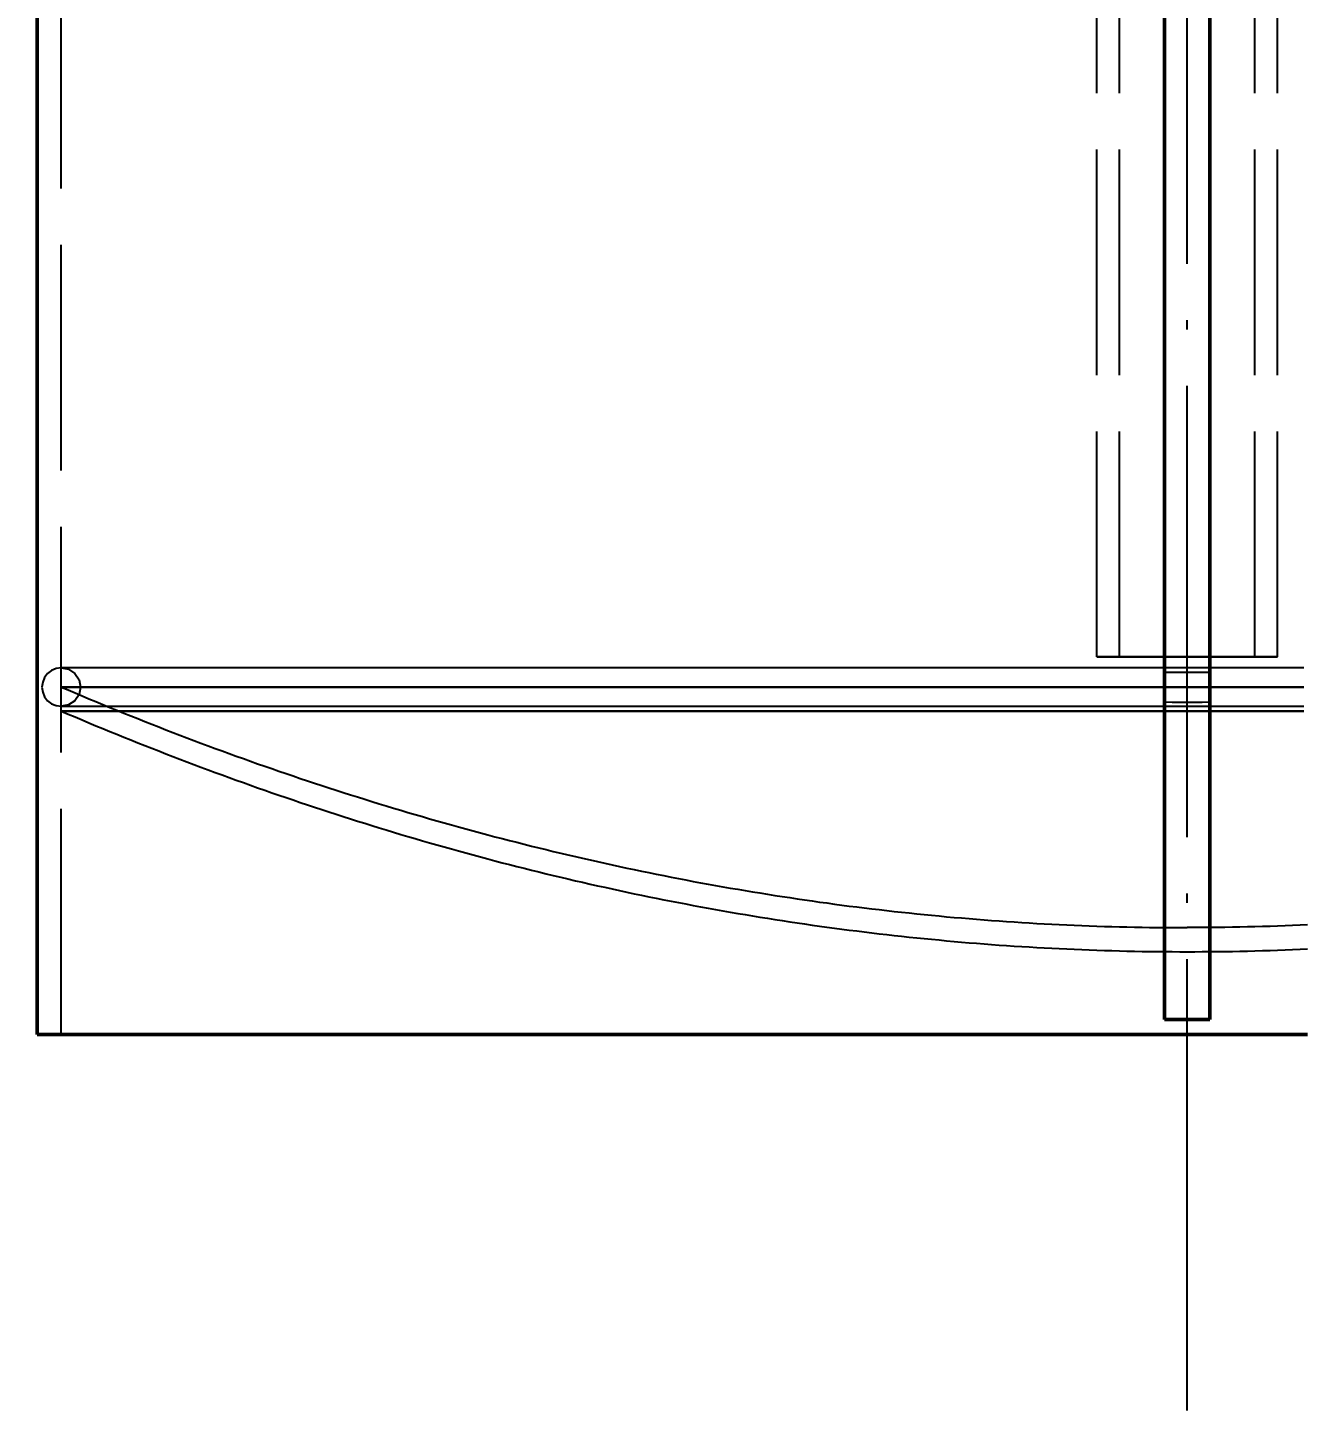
# Model space of a CAD drawing. Header units: millimetres. Extents: x 0 to 420, y 0 to 297.
# Drawn here: x 69.07 to 86.02, y 166 to 184.39 of the extents above; entities that cross this region are included whole.
import ezdxf

# ---------------------------------------------------------------- set-up
doc = ezdxf.new("R2010")
doc.units = ezdxf.units.MM
doc.linetypes.add('ISO02-TRAZOS', pattern=[3.75, 3, -0.75])
doc.linetypes.add('ISO04-TRAZO-PUNTO', pattern=[7.625, 6, -0.75, 0.125, -0.75])
for name, color, linetype, lineweight in [('01-VISIBLE', 7, 'CONTINUOUS', 50), ('02-OCULTA', 4, 'ISO02-TRAZOS', 25), ('03-EJE', 1, 'ISO04-TRAZO-PUNTO', 25), ('04-COTA', 3, 'CONTINUOUS', 25)]:
    doc.layers.add(name, color=color, linetype=linetype, lineweight=lineweight)
doc.styles.add('ISO3098', font='isocpeur.ttf')
doc.dimstyles.new('FLAMA-ISO', dxfattribs={"dimtxt": 3.5, "dimasz": 3, "dimexe": 2, "dimexo": 1, "dimgap": 1, "dimtad": 1, "dimdec": 1, "dimtxsty": 'ISO3098', "dimcen": 2.5, "dimclrd": 3, "dimclre": 3, "dimclrt": 3, "dimazin": 3, "dimtfac": 1, "dimtmove": 0, "dimatfit": 3, "dimlwd": 25, "dimlwe": 25})

msp = doc.modelspace()

# ---------------------------------------------------------------- linework, layer by layer
at = {"layer": '01-VISIBLE'}
for p, q in [((69.2, 171), (69.2, 192.78)), ((84.2, 171.2), (84.2, 192.78)), ((84.8, 171.2), (84.8, 192.78)), ((84.2, 171.2), (84.8, 171.2))]:
    msp.add_line(p, q, dxfattribs=at)
msp.add_lwpolyline([(69.2, 171), (69.3, 171), (69.4, 171), (69.5, 171), (69.6, 171), (69.7, 171), (69.8, 171), (69.9, 171), (70, 171), (70.1, 171), (70.2, 171), (70.3, 171), (70.4, 171), (70.5, 171), (70.6, 171), (70.7, 171), (70.8, 171), (70.9, 171), (71, 171), (71.1, 171), (71.2, 171), (71.3, 171), (71.4, 171), (71.5, 171), (71.6, 171), (71.7, 171), (71.8, 171), (71.9, 171), (72, 171), (72.1, 171), (72.2, 171), (72.3, 171), (72.4, 171), (72.5, 171), (72.6, 171), (72.7, 171), (72.8, 171), (72.9, 171), (73, 171), (73.1, 171), (73.2, 171), (73.3, 171), (73.4, 171), (73.5, 171), (73.6, 171), (73.7, 171), (73.8, 171), (73.9, 171), (74, 171), (74.1, 171), (74.2, 171), (74.3, 171), (74.4, 171), (74.5, 171), (74.6, 171), (74.7, 171), (74.8, 171), (74.9, 171), (75, 171), (75.1, 171), (75.2, 171), (75.3, 171), (75.4, 171), (75.5, 171), (75.6, 171), (75.7, 171), (75.8, 171), (75.9, 171), (76, 171), (76.1, 171), (76.2, 171), (76.3, 171), (76.4, 171), (76.5, 171), (76.6, 171), (76.7, 171), (76.8, 171), (76.9, 171), (77, 171), (77.1, 171), (77.2, 171), (77.3, 171), (77.4, 171), (77.5, 171), (77.6, 171), (77.7, 171), (77.8, 171), (77.9, 171), (78, 171), (78.1, 171), (78.2, 171), (78.3, 171), (78.4, 171), (78.5, 171), (78.6, 171), (78.7, 171), (78.8, 171), (78.9, 171), (79, 171), (79.1, 171), (79.2, 171), (79.3, 171), (79.4, 171), (79.5, 171), (79.6, 171), (79.7, 171), (79.8, 171), (79.9, 171), (80, 171), (80.1, 171), (80.2, 171), (80.3, 171), (80.4, 171), (80.5, 171), (80.6, 171), (80.7, 171), (80.8, 171), (80.9, 171), (81, 171), (81.1, 171), (81.2, 171), (81.3, 171), (81.4, 171), (81.5, 171), (81.6, 171), (81.7, 171), (81.8, 171), (81.9, 171), (82, 171), (82.1, 171), (82.2, 171), (82.3, 171), (82.4, 171), (82.5, 171), (82.6, 171), (82.7, 171), (82.8, 171), (82.9, 171), (83, 171), (83.1, 171), (83.2, 171), (83.3, 171), (83.4, 171), (83.5, 171), (83.6, 171), (83.7, 171), (83.8, 171), (83.9, 171), (84, 171), (84.1, 171), (84.2, 171), (84.3, 171), (84.4, 171), (84.5, 171), (84.6, 171), (84.7, 171), (84.8, 171), (84.9, 171), (85, 171), (85.1, 171), (85.2, 171), (85.3, 171), (85.4, 171), (85.5, 171), (85.6, 171), (85.7, 171), (85.8, 171), (85.9, 171), (86, 171), (86.1, 171)], dxfattribs=at)
at = {"layer": '02-OCULTA'}
for p, q in [((83.3, 176.02), (83.3, 246.5)), ((83.6, 176.02), (83.6, 246.5)), ((85.4, 176.02), (85.4, 246.5)), ((85.7, 176.02), (85.7, 246.5)), ((69.52, 171), (69.52, 235.289)), ((84.2, 175.818), (84.2, 235.033)), ((84.8, 175.818), (84.8, 235.033)), ((69.52, 175.3), (69.52, 175.62)), ((84.2, 171.2), (84.2, 175.423)), ((84.8, 171.2), (84.8, 175.423)), ((84.2, 171.2), (84.8, 171.2))]:
    msp.add_line(p, q, dxfattribs=at)
for points in [[(85.7, 176.02), (85.6, 176.02), (85.5, 176.02), (85.4, 176.02), (85.3, 176.02), (85.2, 176.02), (85.1, 176.02), (85, 176.02), (84.9, 176.02), (84.8, 176.02), (84.7, 176.02), (84.6, 176.02), (84.5, 176.02), (84.4, 176.02), (84.3, 176.02), (84.2, 176.02), (84.1, 176.02), (84, 176.02), (83.9, 176.02), (83.8, 176.02), (83.7, 176.02), (83.6, 176.02), (83.5, 176.02), (83.4, 176.02), (83.3, 176.02)], [(83.3, 176.02), (83.4, 176.02), (83.5, 176.02), (83.6, 176.02), (83.7, 176.02), (83.8, 176.02), (83.9, 176.02), (84, 176.02), (84.1, 176.02), (84.2, 176.02), (84.3, 176.02), (84.4, 176.02), (84.5, 176.02), (84.6, 176.02), (84.7, 176.02), (84.8, 176.02), (84.9, 176.02), (85, 176.02), (85.1, 176.02), (85.2, 176.02), (85.3, 176.02), (85.4, 176.02), (85.5, 176.02), (85.6, 176.02), (85.7, 176.02)], [(85.4, 176.02), (85.3, 176.02), (85.2, 176.02), (85.1, 176.02), (85, 176.02), (84.9, 176.02), (84.8, 176.02), (84.7, 176.02), (84.6, 176.02), (84.5, 176.02), (84.4, 176.02), (84.3, 176.02), (84.2, 176.02), (84.1, 176.02), (84, 176.02), (83.9, 176.02), (83.8, 176.02), (83.7, 176.02), (83.6, 176.02)], [(83.6, 176.02), (83.7, 176.02), (83.8, 176.02), (83.9, 176.02), (84, 176.02), (84.1, 176.02), (84.2, 176.02), (84.3, 176.02), (84.4, 176.02), (84.5, 176.02), (84.6, 176.02), (84.7, 176.02), (84.8, 176.02), (84.9, 176.02), (85, 176.02), (85.1, 176.02), (85.2, 176.02), (85.3, 176.02), (85.4, 176.02)], [(69.52, 175.876), (69.454, 175.867), (69.392, 175.842), (69.339, 175.801), (69.298, 175.748), (69.273, 175.686), (69.264, 175.62)], [(86.053, 175.876), (85.953, 175.876), (85.853, 175.876), (85.753, 175.876), (85.652, 175.876), (85.552, 175.876), (85.452, 175.876), (85.352, 175.876), (85.252, 175.876), (85.151, 175.876), (85.051, 175.876), (84.951, 175.876), (84.851, 175.876), (84.751, 175.876), (84.65, 175.876), (84.55, 175.876), (84.45, 175.876), (84.35, 175.876), (84.249, 175.876), (84.149, 175.876), (84.049, 175.876), (83.949, 175.876), (83.849, 175.876), (83.748, 175.876), (83.648, 175.876), (83.548, 175.876), (83.448, 175.876), (83.348, 175.876), (83.247, 175.876), (83.147, 175.876), (83.047, 175.876), (82.947, 175.876), (82.847, 175.876), (82.746, 175.876), (82.646, 175.876), (82.546, 175.876), (82.446, 175.876), (82.346, 175.876), (82.245, 175.876), (82.145, 175.876), (82.045, 175.876), (81.945, 175.876), (81.845, 175.876), (81.744, 175.876), (81.644, 175.876), (81.544, 175.876), (81.444, 175.876), (81.344, 175.876), (81.243, 175.876), (81.143, 175.876), (81.043, 175.876), (80.943, 175.876), (80.843, 175.876), (80.742, 175.876), (80.642, 175.876), (80.542, 175.876), (80.442, 175.876), (80.342, 175.876), (80.241, 175.876), (80.141, 175.876), (80.041, 175.876), (79.941, 175.876), (79.841, 175.876), (79.74, 175.876), (79.64, 175.876), (79.54, 175.876), (79.44, 175.876), (79.34, 175.876), (79.239, 175.876), (79.139, 175.876), (79.039, 175.876), (78.939, 175.876), (78.839, 175.876), (78.738, 175.876), (78.638, 175.876), (78.538, 175.876), (78.438, 175.876), (78.338, 175.876), (78.237, 175.876), (78.137, 175.876), (78.037, 175.876), (77.937, 175.876), (77.837, 175.876), (77.736, 175.876), (77.636, 175.876), (77.536, 175.876), (77.436, 175.876), (77.336, 175.876), (77.235, 175.876), (77.135, 175.876), (77.035, 175.876), (76.935, 175.876), (76.835, 175.876), (76.734, 175.876), (76.634, 175.876), (76.534, 175.876), (76.434, 175.876), (76.334, 175.876), (76.233, 175.876), (76.133, 175.876), (76.033, 175.876), (75.933, 175.876), (75.833, 175.876), (75.732, 175.876), (75.632, 175.876), (75.532, 175.876), (75.432, 175.876), (75.332, 175.876), (75.231, 175.876), (75.131, 175.876), (75.031, 175.876), (74.931, 175.876), (74.831, 175.876), (74.73, 175.876), (74.63, 175.876), (74.53, 175.876), (74.43, 175.876), (74.33, 175.876), (74.229, 175.876), (74.129, 175.876), (74.029, 175.876), (73.929, 175.876), (73.829, 175.876), (73.728, 175.876), (73.628, 175.876), (73.528, 175.876), (73.428, 175.876), (73.328, 175.876), (73.227, 175.876), (73.127, 175.876), (73.027, 175.876), (72.927, 175.876), (72.827, 175.876), (72.726, 175.876), (72.626, 175.876), (72.526, 175.876), (72.426, 175.876), (72.326, 175.876), (72.225, 175.876), (72.125, 175.876), (72.025, 175.876), (71.925, 175.876), (71.825, 175.876), (71.724, 175.876), (71.624, 175.876), (71.524, 175.876), (71.424, 175.876), (71.324, 175.876), (71.223, 175.876), (71.123, 175.876), (71.023, 175.876), (70.923, 175.876), (70.823, 175.876), (70.722, 175.876), (70.622, 175.876), (70.522, 175.876), (70.422, 175.876), (70.322, 175.876), (70.221, 175.876), (70.121, 175.876), (70.021, 175.876), (69.921, 175.876), (69.821, 175.876), (69.72, 175.876), (69.62, 175.876), (69.52, 175.876)], [(86.053, 175.876), (85.953, 175.876), (85.853, 175.876), (85.753, 175.876), (85.652, 175.876), (85.552, 175.876), (85.452, 175.876), (85.352, 175.876), (85.252, 175.876), (85.151, 175.876), (85.051, 175.876), (84.951, 175.876), (84.851, 175.876), (84.751, 175.876), (84.65, 175.876), (84.55, 175.876), (84.45, 175.876), (84.35, 175.876), (84.249, 175.876), (84.149, 175.876), (84.049, 175.876), (83.949, 175.876), (83.849, 175.876), (83.748, 175.876), (83.648, 175.876), (83.548, 175.876), (83.448, 175.876), (83.348, 175.876), (83.247, 175.876), (83.147, 175.876), (83.047, 175.876), (82.947, 175.876), (82.847, 175.876), (82.746, 175.876), (82.646, 175.876), (82.546, 175.876), (82.446, 175.876), (82.346, 175.876), (82.245, 175.876), (82.145, 175.876), (82.045, 175.876), (81.945, 175.876), (81.845, 175.876), (81.744, 175.876), (81.644, 175.876), (81.544, 175.876), (81.444, 175.876), (81.344, 175.876), (81.243, 175.876), (81.143, 175.876), (81.043, 175.876), (80.943, 175.876), (80.843, 175.876), (80.742, 175.876), (80.642, 175.876), (80.542, 175.876), (80.442, 175.876), (80.342, 175.876), (80.241, 175.876), (80.141, 175.876), (80.041, 175.876), (79.941, 175.876), (79.841, 175.876), (79.74, 175.876), (79.64, 175.876), (79.54, 175.876), (79.44, 175.876), (79.34, 175.876), (79.239, 175.876), (79.139, 175.876), (79.039, 175.876), (78.939, 175.876), (78.839, 175.876), (78.738, 175.876), (78.638, 175.876), (78.538, 175.876), (78.438, 175.876), (78.338, 175.876), (78.237, 175.876), (78.137, 175.876), (78.037, 175.876), (77.937, 175.876), (77.837, 175.876), (77.736, 175.876), (77.636, 175.876), (77.536, 175.876), (77.436, 175.876), (77.336, 175.876), (77.235, 175.876), (77.135, 175.876), (77.035, 175.876), (76.935, 175.876), (76.835, 175.876), (76.734, 175.876), (76.634, 175.876), (76.534, 175.876), (76.434, 175.876), (76.334, 175.876), (76.233, 175.876), (76.133, 175.876), (76.033, 175.876), (75.933, 175.876), (75.833, 175.876), (75.732, 175.876), (75.632, 175.876), (75.532, 175.876), (75.432, 175.876), (75.332, 175.876), (75.231, 175.876), (75.131, 175.876), (75.031, 175.876), (74.931, 175.876), (74.831, 175.876), (74.73, 175.876), (74.63, 175.876), (74.53, 175.876), (74.43, 175.876), (74.33, 175.876), (74.229, 175.876), (74.129, 175.876), (74.029, 175.876), (73.929, 175.876), (73.829, 175.876), (73.728, 175.876), (73.628, 175.876), (73.528, 175.876), (73.428, 175.876), (73.328, 175.876), (73.227, 175.876), (73.127, 175.876), (73.027, 175.876), (72.927, 175.876), (72.827, 175.876), (72.726, 175.876), (72.626, 175.876), (72.526, 175.876), (72.426, 175.876), (72.326, 175.876), (72.225, 175.876), (72.125, 175.876), (72.025, 175.876), (71.925, 175.876), (71.825, 175.876), (71.724, 175.876), (71.624, 175.876), (71.524, 175.876), (71.424, 175.876), (71.324, 175.876), (71.223, 175.876), (71.123, 175.876), (71.023, 175.876), (70.923, 175.876), (70.823, 175.876), (70.722, 175.876), (70.622, 175.876), (70.522, 175.876), (70.422, 175.876), (70.322, 175.876), (70.221, 175.876), (70.121, 175.876), (70.021, 175.876), (69.921, 175.876), (69.821, 175.876), (69.72, 175.876), (69.62, 175.876), (69.52, 175.876)], [(69.52, 175.876), (69.618, 175.857), (69.701, 175.801), (69.757, 175.718), (69.776, 175.62), (69.757, 175.522), (69.701, 175.439), (69.618, 175.384), (69.52, 175.364)], [(84.2, 175.818), (84.3, 175.819), (84.4, 175.82), (84.5, 175.82), (84.6, 175.82), (84.7, 175.819), (84.8, 175.818)], [(84.2, 175.62), (84.2, 175.653), (84.2, 175.686), (84.2, 175.719), (84.2, 175.752), (84.2, 175.785), (84.2, 175.818)], [(84.8, 175.62), (84.8, 175.653), (84.8, 175.686), (84.8, 175.719), (84.8, 175.752), (84.8, 175.785), (84.8, 175.818)], [(69.264, 175.62), (69.273, 175.554), (69.298, 175.492), (69.339, 175.439), (69.392, 175.398), (69.454, 175.373), (69.52, 175.364)], [(86.053, 175.62), (85.953, 175.62), (85.853, 175.62), (85.753, 175.62), (85.652, 175.62), (85.552, 175.62), (85.452, 175.62), (85.352, 175.62), (85.252, 175.62), (85.151, 175.62), (85.051, 175.62), (84.951, 175.62), (84.851, 175.62), (84.751, 175.62), (84.65, 175.62), (84.55, 175.62), (84.45, 175.62), (84.35, 175.62), (84.249, 175.62), (84.149, 175.62), (84.049, 175.62), (83.949, 175.62), (83.849, 175.62), (83.748, 175.62), (83.648, 175.62), (83.548, 175.62), (83.448, 175.62), (83.348, 175.62), (83.247, 175.62), (83.147, 175.62), (83.047, 175.62), (82.947, 175.62), (82.847, 175.62), (82.746, 175.62), (82.646, 175.62), (82.546, 175.62), (82.446, 175.62), (82.346, 175.62), (82.245, 175.62), (82.145, 175.62), (82.045, 175.62), (81.945, 175.62), (81.845, 175.62), (81.744, 175.62), (81.644, 175.62), (81.544, 175.62), (81.444, 175.62), (81.344, 175.62), (81.243, 175.62), (81.143, 175.62), (81.043, 175.62), (80.943, 175.62), (80.843, 175.62), (80.742, 175.62), (80.642, 175.62), (80.542, 175.62), (80.442, 175.62), (80.342, 175.62), (80.241, 175.62), (80.141, 175.62), (80.041, 175.62), (79.941, 175.62), (79.841, 175.62), (79.74, 175.62), (79.64, 175.62), (79.54, 175.62), (79.44, 175.62), (79.34, 175.62), (79.239, 175.62), (79.139, 175.62), (79.039, 175.62), (78.939, 175.62), (78.839, 175.62), (78.738, 175.62), (78.638, 175.62), (78.538, 175.62), (78.438, 175.62), (78.338, 175.62), (78.237, 175.62), (78.137, 175.62), (78.037, 175.62), (77.937, 175.62), (77.837, 175.62), (77.736, 175.62), (77.636, 175.62), (77.536, 175.62), (77.436, 175.62), (77.336, 175.62), (77.235, 175.62), (77.135, 175.62), (77.035, 175.62), (76.935, 175.62), (76.835, 175.62), (76.734, 175.62), (76.634, 175.62), (76.534, 175.62), (76.434, 175.62), (76.334, 175.62), (76.233, 175.62), (76.133, 175.62), (76.033, 175.62), (75.933, 175.62), (75.833, 175.62), (75.732, 175.62), (75.632, 175.62), (75.532, 175.62), (75.432, 175.62), (75.332, 175.62), (75.231, 175.62), (75.131, 175.62), (75.031, 175.62), (74.931, 175.62), (74.831, 175.62), (74.73, 175.62), (74.63, 175.62), (74.53, 175.62), (74.43, 175.62), (74.33, 175.62), (74.229, 175.62), (74.129, 175.62), (74.029, 175.62), (73.929, 175.62), (73.829, 175.62), (73.728, 175.62), (73.628, 175.62), (73.528, 175.62), (73.428, 175.62), (73.328, 175.62), (73.227, 175.62), (73.127, 175.62), (73.027, 175.62), (72.927, 175.62), (72.827, 175.62), (72.726, 175.62), (72.626, 175.62), (72.526, 175.62), (72.426, 175.62), (72.326, 175.62), (72.225, 175.62), (72.125, 175.62), (72.025, 175.62), (71.925, 175.62), (71.825, 175.62), (71.724, 175.62), (71.624, 175.62), (71.524, 175.62), (71.424, 175.62), (71.324, 175.62), (71.223, 175.62), (71.123, 175.62), (71.023, 175.62), (70.923, 175.62), (70.823, 175.62), (70.722, 175.62), (70.622, 175.62), (70.522, 175.62), (70.422, 175.62), (70.322, 175.62), (70.221, 175.62), (70.121, 175.62), (70.021, 175.62), (69.921, 175.62), (69.821, 175.62), (69.72, 175.62), (69.62, 175.62), (69.52, 175.62)], [(69.52, 175.62), (69.62, 175.62), (69.72, 175.62), (69.821, 175.62), (69.921, 175.62), (70.021, 175.62), (70.121, 175.62), (70.221, 175.62), (70.322, 175.62), (70.422, 175.62), (70.522, 175.62), (70.622, 175.62), (70.722, 175.62), (70.823, 175.62), (70.923, 175.62), (71.023, 175.62), (71.123, 175.62), (71.223, 175.62), (71.324, 175.62), (71.424, 175.62), (71.524, 175.62), (71.624, 175.62), (71.724, 175.62), (71.825, 175.62), (71.925, 175.62), (72.025, 175.62), (72.125, 175.62), (72.225, 175.62), (72.326, 175.62), (72.426, 175.62), (72.526, 175.62), (72.626, 175.62), (72.726, 175.62), (72.827, 175.62), (72.927, 175.62), (73.027, 175.62), (73.127, 175.62), (73.227, 175.62), (73.328, 175.62), (73.428, 175.62), (73.528, 175.62), (73.628, 175.62), (73.728, 175.62), (73.829, 175.62), (73.929, 175.62), (74.029, 175.62), (74.129, 175.62), (74.229, 175.62), (74.33, 175.62), (74.43, 175.62), (74.53, 175.62), (74.63, 175.62), (74.73, 175.62), (74.831, 175.62), (74.931, 175.62), (75.031, 175.62), (75.131, 175.62), (75.231, 175.62), (75.332, 175.62), (75.432, 175.62), (75.532, 175.62), (75.632, 175.62), (75.732, 175.62), (75.833, 175.62), (75.933, 175.62), (76.033, 175.62), (76.133, 175.62), (76.233, 175.62), (76.334, 175.62), (76.434, 175.62), (76.534, 175.62), (76.634, 175.62), (76.734, 175.62), (76.835, 175.62), (76.935, 175.62), (77.035, 175.62), (77.135, 175.62), (77.235, 175.62), (77.336, 175.62), (77.436, 175.62), (77.536, 175.62), (77.636, 175.62), (77.736, 175.62), (77.837, 175.62), (77.937, 175.62), (78.037, 175.62), (78.137, 175.62), (78.237, 175.62), (78.338, 175.62), (78.438, 175.62), (78.538, 175.62), (78.638, 175.62), (78.738, 175.62), (78.839, 175.62), (78.939, 175.62), (79.039, 175.62), (79.139, 175.62), (79.239, 175.62), (79.34, 175.62), (79.44, 175.62), (79.54, 175.62), (79.64, 175.62), (79.74, 175.62), (79.841, 175.62), (79.941, 175.62), (80.041, 175.62), (80.141, 175.62), (80.241, 175.62), (80.342, 175.62), (80.442, 175.62), (80.542, 175.62), (80.642, 175.62), (80.742, 175.62), (80.843, 175.62), (80.943, 175.62), (81.043, 175.62), (81.143, 175.62), (81.243, 175.62), (81.344, 175.62), (81.444, 175.62), (81.544, 175.62), (81.644, 175.62), (81.744, 175.62), (81.845, 175.62), (81.945, 175.62), (82.045, 175.62), (82.145, 175.62), (82.245, 175.62), (82.346, 175.62), (82.446, 175.62), (82.546, 175.62), (82.646, 175.62), (82.746, 175.62), (82.847, 175.62), (82.947, 175.62), (83.047, 175.62), (83.147, 175.62), (83.247, 175.62), (83.348, 175.62), (83.448, 175.62), (83.548, 175.62), (83.648, 175.62), (83.748, 175.62), (83.849, 175.62), (83.949, 175.62), (84.049, 175.62), (84.149, 175.62), (84.249, 175.62), (84.35, 175.62), (84.45, 175.62), (84.55, 175.62), (84.65, 175.62), (84.751, 175.62), (84.851, 175.62), (84.951, 175.62), (85.051, 175.62), (85.151, 175.62), (85.252, 175.62), (85.352, 175.62), (85.452, 175.62), (85.552, 175.62), (85.652, 175.62), (85.753, 175.62), (85.853, 175.62), (85.953, 175.62), (86.053, 175.62)], [(69.52, 175.62), (69.612, 175.581), (69.704, 175.542), (69.797, 175.503), (69.889, 175.464), (69.982, 175.426), (70.074, 175.388), (70.167, 175.35), (70.26, 175.312), (70.352, 175.274), (70.445, 175.237), (70.538, 175.2), (70.631, 175.163), (70.725, 175.126), (70.818, 175.09), (70.911, 175.053), (71.005, 175.017), (71.098, 174.981), (71.192, 174.946), (71.285, 174.91), (71.379, 174.875), (71.473, 174.84), (71.567, 174.805), (71.661, 174.771), (71.755, 174.737), (71.849, 174.702), (71.944, 174.669), (72.038, 174.635), (72.132, 174.601), (72.227, 174.568), (72.321, 174.535), (72.416, 174.503), (72.511, 174.47), (72.606, 174.438), (72.7, 174.406), (72.795, 174.374), (72.89, 174.342), (72.986, 174.311), (73.081, 174.28), (73.176, 174.249), (73.271, 174.218), (73.367, 174.188), (73.462, 174.158), (73.558, 174.128), (73.653, 174.098), (73.749, 174.068), (73.845, 174.039), (73.941, 174.01), (74.037, 173.981), (74.133, 173.953), (74.229, 173.925), (74.325, 173.897), (74.421, 173.869), (74.518, 173.841), (74.614, 173.814), (74.71, 173.787), (74.807, 173.76), (74.903, 173.733), (75, 173.707), (75.097, 173.681), (75.194, 173.655), (75.29, 173.63), (75.387, 173.604), (75.484, 173.579), (75.581, 173.555), (75.678, 173.53), (75.776, 173.506), (75.873, 173.482), (75.97, 173.458), (76.067, 173.434), (76.165, 173.411), (76.262, 173.388), (76.36, 173.365), (76.457, 173.343), (76.555, 173.32), (76.653, 173.298), (76.75, 173.277), (76.848, 173.255), (76.946, 173.234), (77.044, 173.213), (77.142, 173.192), (77.24, 173.172), (77.338, 173.152), (77.436, 173.132), (77.535, 173.112), (77.633, 173.093), (77.731, 173.074), (77.83, 173.055), (77.928, 173.036), (78.026, 173.018), (78.125, 173), (78.224, 172.982), (78.322, 172.964), (78.421, 172.947), (78.52, 172.93), (78.618, 172.914), (78.717, 172.897), (78.816, 172.881), (78.915, 172.865), (79.014, 172.849), (79.113, 172.834), (79.212, 172.819), (79.311, 172.804), (79.41, 172.79), (79.509, 172.775), (79.608, 172.761), (79.707, 172.748), (79.807, 172.734), (79.906, 172.721), (80.005, 172.708), (80.105, 172.696), (80.204, 172.683), (80.303, 172.671), (80.403, 172.66), (80.502, 172.648), (80.602, 172.637), (80.701, 172.626), (80.801, 172.615), (80.901, 172.605), (81, 172.595), (81.1, 172.585), (81.2, 172.576), (81.299, 172.566), (81.399, 172.557), (81.499, 172.549), (81.599, 172.54), (81.699, 172.532), (81.798, 172.524), (81.898, 172.517), (81.998, 172.509), (82.098, 172.502), (82.198, 172.496), (82.298, 172.489), (82.398, 172.483), (82.498, 172.477), (82.598, 172.472), (82.698, 172.466), (82.798, 172.461), (82.898, 172.457), (82.998, 172.452), (83.098, 172.448), (83.198, 172.444), (83.298, 172.441), (83.398, 172.437), (83.499, 172.434), (83.599, 172.432), (83.699, 172.429), (83.799, 172.427), (83.899, 172.425), (83.999, 172.424), (84.099, 172.422), (84.2, 172.421), (84.3, 172.421), (84.4, 172.42), (84.5, 172.42)], [(84.2, 175.423), (84.2, 175.456), (84.2, 175.489), (84.2, 175.521), (84.2, 175.554), (84.2, 175.587), (84.2, 175.62)], [(84.8, 175.423), (84.8, 175.456), (84.8, 175.489), (84.8, 175.521), (84.8, 175.554), (84.8, 175.587), (84.8, 175.62)], [(69.52, 175.364), (69.62, 175.364), (69.72, 175.364), (69.821, 175.364), (69.921, 175.364), (70.021, 175.364), (70.121, 175.364), (70.221, 175.364), (70.322, 175.364), (70.422, 175.364), (70.522, 175.364), (70.622, 175.364), (70.722, 175.364), (70.823, 175.364), (70.923, 175.364), (71.023, 175.364), (71.123, 175.364), (71.223, 175.364), (71.324, 175.364), (71.424, 175.364), (71.524, 175.364), (71.624, 175.364), (71.724, 175.364), (71.825, 175.364), (71.925, 175.364), (72.025, 175.364), (72.125, 175.364), (72.225, 175.364), (72.326, 175.364), (72.426, 175.364), (72.526, 175.364), (72.626, 175.364), (72.726, 175.364), (72.827, 175.364), (72.927, 175.364), (73.027, 175.364), (73.127, 175.364), (73.227, 175.364), (73.328, 175.364), (73.428, 175.364), (73.528, 175.364), (73.628, 175.364), (73.728, 175.364), (73.829, 175.364), (73.929, 175.364), (74.029, 175.364), (74.129, 175.364), (74.229, 175.364), (74.33, 175.364), (74.43, 175.364), (74.53, 175.364), (74.63, 175.364), (74.73, 175.364), (74.831, 175.364), (74.931, 175.364), (75.031, 175.364), (75.131, 175.364), (75.231, 175.364), (75.332, 175.364), (75.432, 175.364), (75.532, 175.364), (75.632, 175.364), (75.732, 175.364), (75.833, 175.364), (75.933, 175.364), (76.033, 175.364), (76.133, 175.364), (76.233, 175.364), (76.334, 175.364), (76.434, 175.364), (76.534, 175.364), (76.634, 175.364), (76.734, 175.364), (76.835, 175.364), (76.935, 175.364), (77.035, 175.364), (77.135, 175.364), (77.235, 175.364), (77.336, 175.364), (77.436, 175.364), (77.536, 175.364), (77.636, 175.364), (77.736, 175.364), (77.837, 175.364), (77.937, 175.364), (78.037, 175.364), (78.137, 175.364), (78.237, 175.364), (78.338, 175.364), (78.438, 175.364), (78.538, 175.364), (78.638, 175.364), (78.738, 175.364), (78.839, 175.364), (78.939, 175.364), (79.039, 175.364), (79.139, 175.364), (79.239, 175.364), (79.34, 175.364), (79.44, 175.364), (79.54, 175.364), (79.64, 175.364), (79.74, 175.364), (79.841, 175.364), (79.941, 175.364), (80.041, 175.364), (80.141, 175.364), (80.241, 175.364), (80.342, 175.364), (80.442, 175.364), (80.542, 175.364), (80.642, 175.364), (80.742, 175.364), (80.843, 175.364), (80.943, 175.364), (81.043, 175.364), (81.143, 175.364), (81.243, 175.364), (81.344, 175.364), (81.444, 175.364), (81.544, 175.364), (81.644, 175.364), (81.744, 175.364), (81.845, 175.364), (81.945, 175.364), (82.045, 175.364), (82.145, 175.364), (82.245, 175.364), (82.346, 175.364), (82.446, 175.364), (82.546, 175.364), (82.646, 175.364), (82.746, 175.364), (82.847, 175.364), (82.947, 175.364), (83.047, 175.364), (83.147, 175.364), (83.247, 175.364), (83.348, 175.364), (83.448, 175.364), (83.548, 175.364), (83.648, 175.364), (83.748, 175.364), (83.849, 175.364), (83.949, 175.364), (84.049, 175.364), (84.149, 175.364), (84.249, 175.364), (84.35, 175.364), (84.45, 175.364), (84.55, 175.364), (84.65, 175.364), (84.751, 175.364), (84.851, 175.364), (84.951, 175.364), (85.051, 175.364), (85.151, 175.364), (85.252, 175.364), (85.352, 175.364), (85.452, 175.364), (85.552, 175.364), (85.652, 175.364), (85.753, 175.364), (85.853, 175.364), (85.953, 175.364), (86.053, 175.364)], [(69.52, 175.364), (69.62, 175.364), (69.72, 175.364), (69.821, 175.364), (69.921, 175.364), (70.021, 175.364), (70.121, 175.364), (70.221, 175.364), (70.322, 175.364), (70.422, 175.364), (70.522, 175.364), (70.622, 175.364), (70.722, 175.364), (70.823, 175.364), (70.923, 175.364), (71.023, 175.364), (71.123, 175.364), (71.223, 175.364), (71.324, 175.364), (71.424, 175.364), (71.524, 175.364), (71.624, 175.364), (71.724, 175.364), (71.825, 175.364), (71.925, 175.364), (72.025, 175.364), (72.125, 175.364), (72.225, 175.364), (72.326, 175.364), (72.426, 175.364), (72.526, 175.364), (72.626, 175.364), (72.726, 175.364), (72.827, 175.364), (72.927, 175.364), (73.027, 175.364), (73.127, 175.364), (73.227, 175.364), (73.328, 175.364), (73.428, 175.364), (73.528, 175.364), (73.628, 175.364), (73.728, 175.364), (73.829, 175.364), (73.929, 175.364), (74.029, 175.364), (74.129, 175.364), (74.229, 175.364), (74.33, 175.364), (74.43, 175.364), (74.53, 175.364), (74.63, 175.364), (74.73, 175.364), (74.831, 175.364), (74.931, 175.364), (75.031, 175.364), (75.131, 175.364), (75.231, 175.364), (75.332, 175.364), (75.432, 175.364), (75.532, 175.364), (75.632, 175.364), (75.732, 175.364), (75.833, 175.364), (75.933, 175.364), (76.033, 175.364), (76.133, 175.364), (76.233, 175.364), (76.334, 175.364), (76.434, 175.364), (76.534, 175.364), (76.634, 175.364), (76.734, 175.364), (76.835, 175.364), (76.935, 175.364), (77.035, 175.364), (77.135, 175.364), (77.235, 175.364), (77.336, 175.364), (77.436, 175.364), (77.536, 175.364), (77.636, 175.364), (77.736, 175.364), (77.837, 175.364), (77.937, 175.364), (78.037, 175.364), (78.137, 175.364), (78.237, 175.364), (78.338, 175.364), (78.438, 175.364), (78.538, 175.364), (78.638, 175.364), (78.738, 175.364), (78.839, 175.364), (78.939, 175.364), (79.039, 175.364), (79.139, 175.364), (79.239, 175.364), (79.34, 175.364), (79.44, 175.364), (79.54, 175.364), (79.64, 175.364), (79.74, 175.364), (79.841, 175.364), (79.941, 175.364), (80.041, 175.364), (80.141, 175.364), (80.241, 175.364), (80.342, 175.364), (80.442, 175.364), (80.542, 175.364), (80.642, 175.364), (80.742, 175.364), (80.843, 175.364), (80.943, 175.364), (81.043, 175.364), (81.143, 175.364), (81.243, 175.364), (81.344, 175.364), (81.444, 175.364), (81.544, 175.364), (81.644, 175.364), (81.744, 175.364), (81.845, 175.364), (81.945, 175.364), (82.045, 175.364), (82.145, 175.364), (82.245, 175.364), (82.346, 175.364), (82.446, 175.364), (82.546, 175.364), (82.646, 175.364), (82.746, 175.364), (82.847, 175.364), (82.947, 175.364), (83.047, 175.364), (83.147, 175.364), (83.247, 175.364), (83.348, 175.364), (83.448, 175.364), (83.548, 175.364), (83.648, 175.364), (83.748, 175.364), (83.849, 175.364), (83.949, 175.364), (84.049, 175.364), (84.149, 175.364), (84.249, 175.364), (84.35, 175.364), (84.45, 175.364), (84.55, 175.364), (84.65, 175.364), (84.751, 175.364), (84.851, 175.364), (84.951, 175.364), (85.051, 175.364), (85.151, 175.364), (85.252, 175.364), (85.352, 175.364), (85.452, 175.364), (85.552, 175.364), (85.652, 175.364), (85.753, 175.364), (85.853, 175.364), (85.953, 175.364), (86.053, 175.364)], [(86.053, 175.3), (85.953, 175.3), (85.853, 175.3), (85.753, 175.3), (85.652, 175.3), (85.552, 175.3), (85.452, 175.3), (85.352, 175.3), (85.252, 175.3), (85.151, 175.3), (85.051, 175.3), (84.951, 175.3), (84.851, 175.3), (84.751, 175.3), (84.65, 175.3), (84.55, 175.3), (84.45, 175.3), (84.35, 175.3), (84.249, 175.3), (84.149, 175.3), (84.049, 175.3), (83.949, 175.3), (83.849, 175.3), (83.748, 175.3), (83.648, 175.3), (83.548, 175.3), (83.448, 175.3), (83.348, 175.3), (83.247, 175.3), (83.147, 175.3), (83.047, 175.3), (82.947, 175.3), (82.847, 175.3), (82.746, 175.3), (82.646, 175.3), (82.546, 175.3), (82.446, 175.3), (82.346, 175.3), (82.245, 175.3), (82.145, 175.3), (82.045, 175.3), (81.945, 175.3), (81.845, 175.3), (81.744, 175.3), (81.644, 175.3), (81.544, 175.3), (81.444, 175.3), (81.344, 175.3), (81.243, 175.3), (81.143, 175.3), (81.043, 175.3), (80.943, 175.3), (80.843, 175.3), (80.742, 175.3), (80.642, 175.3), (80.542, 175.3), (80.442, 175.3), (80.342, 175.3), (80.241, 175.3), (80.141, 175.3), (80.041, 175.3), (79.941, 175.3), (79.841, 175.3), (79.74, 175.3), (79.64, 175.3), (79.54, 175.3), (79.44, 175.3), (79.34, 175.3), (79.239, 175.3), (79.139, 175.3), (79.039, 175.3), (78.939, 175.3), (78.839, 175.3), (78.738, 175.3), (78.638, 175.3), (78.538, 175.3), (78.438, 175.3), (78.338, 175.3), (78.237, 175.3), (78.137, 175.3), (78.037, 175.3), (77.937, 175.3), (77.837, 175.3), (77.736, 175.3), (77.636, 175.3), (77.536, 175.3), (77.436, 175.3), (77.336, 175.3), (77.235, 175.3), (77.135, 175.3), (77.035, 175.3), (76.935, 175.3), (76.835, 175.3), (76.734, 175.3), (76.634, 175.3), (76.534, 175.3), (76.434, 175.3), (76.334, 175.3), (76.233, 175.3), (76.133, 175.3), (76.033, 175.3), (75.933, 175.3), (75.833, 175.3), (75.732, 175.3), (75.632, 175.3), (75.532, 175.3), (75.432, 175.3), (75.332, 175.3), (75.231, 175.3), (75.131, 175.3), (75.031, 175.3), (74.931, 175.3), (74.831, 175.3), (74.73, 175.3), (74.63, 175.3), (74.53, 175.3), (74.43, 175.3), (74.33, 175.3), (74.229, 175.3), (74.129, 175.3), (74.029, 175.3), (73.929, 175.3), (73.829, 175.3), (73.728, 175.3), (73.628, 175.3), (73.528, 175.3), (73.428, 175.3), (73.328, 175.3), (73.227, 175.3), (73.127, 175.3), (73.027, 175.3), (72.927, 175.3), (72.827, 175.3), (72.726, 175.3), (72.626, 175.3), (72.526, 175.3), (72.426, 175.3), (72.326, 175.3), (72.225, 175.3), (72.125, 175.3), (72.025, 175.3), (71.925, 175.3), (71.825, 175.3), (71.724, 175.3), (71.624, 175.3), (71.524, 175.3), (71.424, 175.3), (71.324, 175.3), (71.223, 175.3), (71.123, 175.3), (71.023, 175.3), (70.923, 175.3), (70.823, 175.3), (70.722, 175.3), (70.622, 175.3), (70.522, 175.3), (70.422, 175.3), (70.322, 175.3), (70.221, 175.3), (70.121, 175.3), (70.021, 175.3), (69.921, 175.3), (69.821, 175.3), (69.72, 175.3), (69.62, 175.3), (69.52, 175.3)], [(69.52, 175.3), (69.62, 175.3), (69.72, 175.3), (69.821, 175.3), (69.921, 175.3), (70.021, 175.3), (70.121, 175.3), (70.221, 175.3), (70.322, 175.3), (70.422, 175.3), (70.522, 175.3), (70.622, 175.3), (70.722, 175.3), (70.823, 175.3), (70.923, 175.3), (71.023, 175.3), (71.123, 175.3), (71.223, 175.3), (71.324, 175.3), (71.424, 175.3), (71.524, 175.3), (71.624, 175.3), (71.724, 175.3), (71.825, 175.3), (71.925, 175.3), (72.025, 175.3), (72.125, 175.3), (72.225, 175.3), (72.326, 175.3), (72.426, 175.3), (72.526, 175.3), (72.626, 175.3), (72.726, 175.3), (72.827, 175.3), (72.927, 175.3), (73.027, 175.3), (73.127, 175.3), (73.227, 175.3), (73.328, 175.3), (73.428, 175.3), (73.528, 175.3), (73.628, 175.3), (73.728, 175.3), (73.829, 175.3), (73.929, 175.3), (74.029, 175.3), (74.129, 175.3), (74.229, 175.3), (74.33, 175.3), (74.43, 175.3), (74.53, 175.3), (74.63, 175.3), (74.73, 175.3), (74.831, 175.3), (74.931, 175.3), (75.031, 175.3), (75.131, 175.3), (75.231, 175.3), (75.332, 175.3), (75.432, 175.3), (75.532, 175.3), (75.632, 175.3), (75.732, 175.3), (75.833, 175.3), (75.933, 175.3), (76.033, 175.3), (76.133, 175.3), (76.233, 175.3), (76.334, 175.3), (76.434, 175.3), (76.534, 175.3), (76.634, 175.3), (76.734, 175.3), (76.835, 175.3), (76.935, 175.3), (77.035, 175.3), (77.135, 175.3), (77.235, 175.3), (77.336, 175.3), (77.436, 175.3), (77.536, 175.3), (77.636, 175.3), (77.736, 175.3), (77.837, 175.3), (77.937, 175.3), (78.037, 175.3), (78.137, 175.3), (78.237, 175.3), (78.338, 175.3), (78.438, 175.3), (78.538, 175.3), (78.638, 175.3), (78.738, 175.3), (78.839, 175.3), (78.939, 175.3), (79.039, 175.3), (79.139, 175.3), (79.239, 175.3), (79.34, 175.3), (79.44, 175.3), (79.54, 175.3), (79.64, 175.3), (79.74, 175.3), (79.841, 175.3), (79.941, 175.3), (80.041, 175.3), (80.141, 175.3), (80.241, 175.3), (80.342, 175.3), (80.442, 175.3), (80.542, 175.3), (80.642, 175.3), (80.742, 175.3), (80.843, 175.3), (80.943, 175.3), (81.043, 175.3), (81.143, 175.3), (81.243, 175.3), (81.344, 175.3), (81.444, 175.3), (81.544, 175.3), (81.644, 175.3), (81.744, 175.3), (81.845, 175.3), (81.945, 175.3), (82.045, 175.3), (82.145, 175.3), (82.245, 175.3), (82.346, 175.3), (82.446, 175.3), (82.546, 175.3), (82.646, 175.3), (82.746, 175.3), (82.847, 175.3), (82.947, 175.3), (83.047, 175.3), (83.147, 175.3), (83.247, 175.3), (83.348, 175.3), (83.448, 175.3), (83.548, 175.3), (83.648, 175.3), (83.748, 175.3), (83.849, 175.3), (83.949, 175.3), (84.049, 175.3), (84.149, 175.3), (84.249, 175.3), (84.35, 175.3), (84.45, 175.3), (84.55, 175.3), (84.65, 175.3), (84.751, 175.3), (84.851, 175.3), (84.951, 175.3), (85.051, 175.3), (85.151, 175.3), (85.252, 175.3), (85.352, 175.3), (85.452, 175.3), (85.552, 175.3), (85.652, 175.3), (85.753, 175.3), (85.853, 175.3), (85.953, 175.3), (86.053, 175.3)], [(69.52, 175.3), (69.612, 175.261), (69.704, 175.222), (69.797, 175.183), (69.889, 175.144), (69.982, 175.106), (70.074, 175.068), (70.167, 175.03), (70.26, 174.992), (70.352, 174.954), (70.445, 174.917), (70.538, 174.88), (70.631, 174.843), (70.725, 174.806), (70.818, 174.77), (70.911, 174.733), (71.005, 174.697), (71.098, 174.661), (71.192, 174.626), (71.285, 174.59), (71.379, 174.555), (71.473, 174.52), (71.567, 174.485), (71.661, 174.451), (71.755, 174.417), (71.849, 174.382), (71.944, 174.349), (72.038, 174.315), (72.132, 174.281), (72.227, 174.248), (72.321, 174.215), (72.416, 174.183), (72.511, 174.15), (72.606, 174.118), (72.7, 174.086), (72.795, 174.054), (72.89, 174.022), (72.986, 173.991), (73.081, 173.96), (73.176, 173.929), (73.271, 173.898), (73.367, 173.868), (73.462, 173.838), (73.558, 173.808), (73.653, 173.778), (73.749, 173.748), (73.845, 173.719), (73.941, 173.69), (74.037, 173.661), (74.133, 173.633), (74.229, 173.605), (74.325, 173.577), (74.421, 173.549), (74.518, 173.521), (74.614, 173.494), (74.71, 173.467), (74.807, 173.44), (74.903, 173.413), (75, 173.387), (75.097, 173.361), (75.194, 173.335), (75.29, 173.31), (75.387, 173.284), (75.484, 173.259), (75.581, 173.235), (75.678, 173.21), (75.776, 173.186), (75.873, 173.162), (75.97, 173.138), (76.067, 173.114), (76.165, 173.091), (76.262, 173.068), (76.36, 173.045), (76.457, 173.023), (76.555, 173), (76.653, 172.978), (76.75, 172.957), (76.848, 172.935), (76.946, 172.914), (77.044, 172.893), (77.142, 172.872), (77.24, 172.852), (77.338, 172.832), (77.436, 172.812), (77.535, 172.792), (77.633, 172.773), (77.731, 172.754), (77.83, 172.735), (77.928, 172.716), (78.026, 172.698), (78.125, 172.68), (78.224, 172.662), (78.322, 172.644), (78.421, 172.627), (78.52, 172.61), (78.618, 172.594), (78.717, 172.577), (78.816, 172.561), (78.915, 172.545), (79.014, 172.529), (79.113, 172.514), (79.212, 172.499), (79.311, 172.484), (79.41, 172.47), (79.509, 172.455), (79.608, 172.441), (79.707, 172.428), (79.807, 172.414), (79.906, 172.401), (80.005, 172.388), (80.105, 172.376), (80.204, 172.363), (80.303, 172.351), (80.403, 172.34), (80.502, 172.328), (80.602, 172.317), (80.701, 172.306), (80.801, 172.295), (80.901, 172.285), (81, 172.275), (81.1, 172.265), (81.2, 172.256), (81.299, 172.246), (81.399, 172.237), (81.499, 172.229), (81.599, 172.22), (81.699, 172.212), (81.798, 172.204), (81.898, 172.197), (81.998, 172.189), (82.098, 172.182), (82.198, 172.176), (82.298, 172.169), (82.398, 172.163), (82.498, 172.157), (82.598, 172.152), (82.698, 172.146), (82.798, 172.141), (82.898, 172.137), (82.998, 172.132), (83.098, 172.128), (83.198, 172.124), (83.298, 172.121), (83.398, 172.117), (83.499, 172.114), (83.599, 172.112), (83.699, 172.109), (83.799, 172.107), (83.899, 172.105), (83.999, 172.104), (84.099, 172.102), (84.2, 172.101), (84.3, 172.101), (84.4, 172.1), (84.5, 172.1)], [(84.2, 175.423), (84.3, 175.421), (84.4, 175.421), (84.5, 175.42), (84.6, 175.421), (84.7, 175.421), (84.8, 175.423)], [(86.102, 172.457), (86.002, 172.452), (85.902, 172.448), (85.802, 172.444), (85.702, 172.441), (85.602, 172.437), (85.501, 172.434), (85.401, 172.432), (85.301, 172.429), (85.201, 172.427), (85.101, 172.425), (85.001, 172.424), (84.901, 172.422), (84.8, 172.421), (84.7, 172.421), (84.6, 172.42), (84.5, 172.42)], [(84.5, 172.1), (84.6, 172.1), (84.7, 172.101), (84.8, 172.101), (84.901, 172.102), (85.001, 172.104), (85.101, 172.105), (85.201, 172.107), (85.301, 172.109), (85.401, 172.112), (85.501, 172.114), (85.602, 172.117), (85.702, 172.121), (85.802, 172.124), (85.902, 172.128), (86.002, 172.132), (86.102, 172.137)], [(86.1, 171), (86, 171), (85.9, 171), (85.8, 171), (85.7, 171), (85.6, 171), (85.5, 171), (85.4, 171), (85.3, 171), (85.2, 171), (85.1, 171), (85, 171), (84.9, 171), (84.8, 171), (84.7, 171), (84.6, 171), (84.5, 171), (84.4, 171), (84.3, 171), (84.2, 171), (84.1, 171), (84, 171), (83.9, 171), (83.8, 171), (83.7, 171), (83.6, 171), (83.5, 171), (83.4, 171), (83.3, 171), (83.2, 171), (83.1, 171), (83, 171), (82.9, 171), (82.8, 171), (82.7, 171), (82.6, 171), (82.5, 171), (82.4, 171), (82.3, 171), (82.2, 171), (82.1, 171), (82, 171), (81.9, 171), (81.8, 171), (81.7, 171), (81.6, 171), (81.5, 171), (81.4, 171), (81.3, 171), (81.2, 171), (81.1, 171), (81, 171), (80.9, 171), (80.8, 171), (80.7, 171), (80.6, 171), (80.5, 171), (80.4, 171), (80.3, 171), (80.2, 171), (80.1, 171), (80, 171), (79.9, 171), (79.8, 171), (79.7, 171), (79.6, 171), (79.5, 171), (79.4, 171), (79.3, 171), (79.2, 171), (79.1, 171), (79, 171), (78.9, 171), (78.8, 171), (78.7, 171), (78.6, 171), (78.5, 171), (78.4, 171), (78.3, 171), (78.2, 171), (78.1, 171), (78, 171), (77.9, 171), (77.8, 171), (77.7, 171), (77.6, 171), (77.5, 171), (77.4, 171), (77.3, 171), (77.2, 171), (77.1, 171), (77, 171), (76.9, 171), (76.8, 171), (76.7, 171), (76.6, 171), (76.5, 171), (76.4, 171), (76.3, 171), (76.2, 171), (76.1, 171), (76, 171), (75.9, 171), (75.8, 171), (75.7, 171), (75.6, 171), (75.5, 171), (75.4, 171), (75.3, 171), (75.2, 171), (75.1, 171), (75, 171), (74.9, 171), (74.8, 171), (74.7, 171), (74.6, 171), (74.5, 171), (74.4, 171), (74.3, 171), (74.2, 171), (74.1, 171), (74, 171), (73.9, 171), (73.8, 171), (73.7, 171), (73.6, 171), (73.5, 171), (73.4, 171), (73.3, 171), (73.2, 171), (73.1, 171), (73, 171), (72.9, 171), (72.8, 171), (72.7, 171), (72.6, 171), (72.5, 171), (72.4, 171), (72.3, 171), (72.2, 171), (72.1, 171), (72, 171), (71.9, 171), (71.8, 171), (71.7, 171), (71.6, 171), (71.5, 171), (71.4, 171), (71.3, 171), (71.2, 171), (71.1, 171), (71, 171), (70.9, 171), (70.8, 171), (70.7, 171), (70.6, 171), (70.5, 171), (70.4, 171), (70.3, 171), (70.2, 171), (70.1, 171), (70, 171), (69.9, 171), (69.8, 171), (69.7, 171), (69.6, 171), (69.5, 171), (69.4, 171), (69.3, 171), (69.2, 171)], [(86.053, 171), (85.953, 171), (85.853, 171), (85.753, 171), (85.652, 171), (85.552, 171), (85.452, 171), (85.352, 171), (85.252, 171), (85.151, 171), (85.051, 171), (84.951, 171), (84.851, 171), (84.751, 171), (84.65, 171), (84.55, 171), (84.45, 171), (84.35, 171), (84.249, 171), (84.149, 171), (84.049, 171), (83.949, 171), (83.849, 171), (83.748, 171), (83.648, 171), (83.548, 171), (83.448, 171), (83.348, 171), (83.247, 171), (83.147, 171), (83.047, 171), (82.947, 171), (82.847, 171), (82.746, 171), (82.646, 171), (82.546, 171), (82.446, 171), (82.346, 171), (82.245, 171), (82.145, 171), (82.045, 171), (81.945, 171), (81.845, 171), (81.744, 171), (81.644, 171), (81.544, 171), (81.444, 171), (81.344, 171), (81.243, 171), (81.143, 171), (81.043, 171), (80.943, 171), (80.843, 171), (80.742, 171), (80.642, 171), (80.542, 171), (80.442, 171), (80.342, 171), (80.241, 171), (80.141, 171), (80.041, 171), (79.941, 171), (79.841, 171), (79.74, 171), (79.64, 171), (79.54, 171), (79.44, 171), (79.34, 171), (79.239, 171), (79.139, 171), (79.039, 171), (78.939, 171), (78.839, 171), (78.738, 171), (78.638, 171), (78.538, 171), (78.438, 171), (78.338, 171), (78.237, 171), (78.137, 171), (78.037, 171), (77.937, 171), (77.837, 171), (77.736, 171), (77.636, 171), (77.536, 171), (77.436, 171), (77.336, 171), (77.235, 171), (77.135, 171), (77.035, 171), (76.935, 171), (76.835, 171), (76.734, 171), (76.634, 171), (76.534, 171), (76.434, 171), (76.334, 171), (76.233, 171), (76.133, 171), (76.033, 171), (75.933, 171), (75.833, 171), (75.732, 171), (75.632, 171), (75.532, 171), (75.432, 171), (75.332, 171), (75.231, 171), (75.131, 171), (75.031, 171), (74.931, 171), (74.831, 171), (74.73, 171), (74.63, 171), (74.53, 171), (74.43, 171), (74.33, 171), (74.229, 171), (74.129, 171), (74.029, 171), (73.929, 171), (73.829, 171), (73.728, 171), (73.628, 171), (73.528, 171), (73.428, 171), (73.328, 171), (73.227, 171), (73.127, 171), (73.027, 171), (72.927, 171), (72.827, 171), (72.726, 171), (72.626, 171), (72.526, 171), (72.426, 171), (72.326, 171), (72.225, 171), (72.125, 171), (72.025, 171), (71.925, 171), (71.825, 171), (71.724, 171), (71.624, 171), (71.524, 171), (71.424, 171), (71.324, 171), (71.223, 171), (71.123, 171), (71.023, 171), (70.923, 171), (70.823, 171), (70.722, 171), (70.622, 171), (70.522, 171), (70.422, 171), (70.322, 171), (70.221, 171), (70.121, 171), (70.021, 171), (69.921, 171), (69.821, 171), (69.72, 171), (69.62, 171), (69.52, 171)], [(69.52, 171), (69.62, 171), (69.72, 171), (69.821, 171), (69.921, 171), (70.021, 171), (70.121, 171), (70.221, 171), (70.322, 171), (70.422, 171), (70.522, 171), (70.622, 171), (70.722, 171), (70.823, 171), (70.923, 171), (71.023, 171), (71.123, 171), (71.223, 171), (71.324, 171), (71.424, 171), (71.524, 171), (71.624, 171), (71.724, 171), (71.825, 171), (71.925, 171), (72.025, 171), (72.125, 171), (72.225, 171), (72.326, 171), (72.426, 171), (72.526, 171), (72.626, 171), (72.726, 171), (72.827, 171), (72.927, 171), (73.027, 171), (73.127, 171), (73.227, 171), (73.328, 171), (73.428, 171), (73.528, 171), (73.628, 171), (73.728, 171), (73.829, 171), (73.929, 171), (74.029, 171), (74.129, 171), (74.229, 171), (74.33, 171), (74.43, 171), (74.53, 171), (74.63, 171), (74.73, 171), (74.831, 171), (74.931, 171), (75.031, 171), (75.131, 171), (75.231, 171), (75.332, 171), (75.432, 171), (75.532, 171), (75.632, 171), (75.732, 171), (75.833, 171), (75.933, 171), (76.033, 171), (76.133, 171), (76.233, 171), (76.334, 171), (76.434, 171), (76.534, 171), (76.634, 171), (76.734, 171), (76.835, 171), (76.935, 171), (77.035, 171), (77.135, 171), (77.235, 171), (77.336, 171), (77.436, 171), (77.536, 171), (77.636, 171), (77.736, 171), (77.837, 171), (77.937, 171), (78.037, 171), (78.137, 171), (78.237, 171), (78.338, 171), (78.438, 171), (78.538, 171), (78.638, 171), (78.738, 171), (78.839, 171), (78.939, 171), (79.039, 171), (79.139, 171), (79.239, 171), (79.34, 171), (79.44, 171), (79.54, 171), (79.64, 171), (79.74, 171), (79.841, 171), (79.941, 171), (80.041, 171), (80.141, 171), (80.241, 171), (80.342, 171), (80.442, 171), (80.542, 171), (80.642, 171), (80.742, 171), (80.843, 171), (80.943, 171), (81.043, 171), (81.143, 171), (81.243, 171), (81.344, 171), (81.444, 171), (81.544, 171), (81.644, 171), (81.744, 171), (81.845, 171), (81.945, 171), (82.045, 171), (82.145, 171), (82.245, 171), (82.346, 171), (82.446, 171), (82.546, 171), (82.646, 171), (82.746, 171), (82.847, 171), (82.947, 171), (83.047, 171), (83.147, 171), (83.247, 171), (83.348, 171), (83.448, 171), (83.548, 171), (83.648, 171), (83.748, 171), (83.849, 171), (83.949, 171), (84.049, 171), (84.149, 171), (84.249, 171), (84.35, 171), (84.45, 171), (84.55, 171), (84.65, 171), (84.751, 171), (84.851, 171), (84.951, 171), (85.051, 171), (85.151, 171), (85.252, 171), (85.352, 171), (85.452, 171), (85.552, 171), (85.652, 171), (85.753, 171), (85.853, 171), (85.953, 171), (86.053, 171)]]:
    msp.add_lwpolyline(points, dxfattribs=at)
at = {"layer": '03-EJE'}
msp.add_line((84.5, 166), (84.5, 253.9), dxfattribs=at)

# ---------------------------------------------------------------- dimensions: what is measured, and where the dimension line sits
at = {"layer": '04-COTA'}
msp.add_linear_dim(base=(53, 171), p1=(69.2, 171), p2=(81.5, 248.9), angle=90, dimstyle='FLAMA-ISO', override={"dimlfac": 5}, dxfattribs=at).render()

doc.saveas('drawing.dxf')
